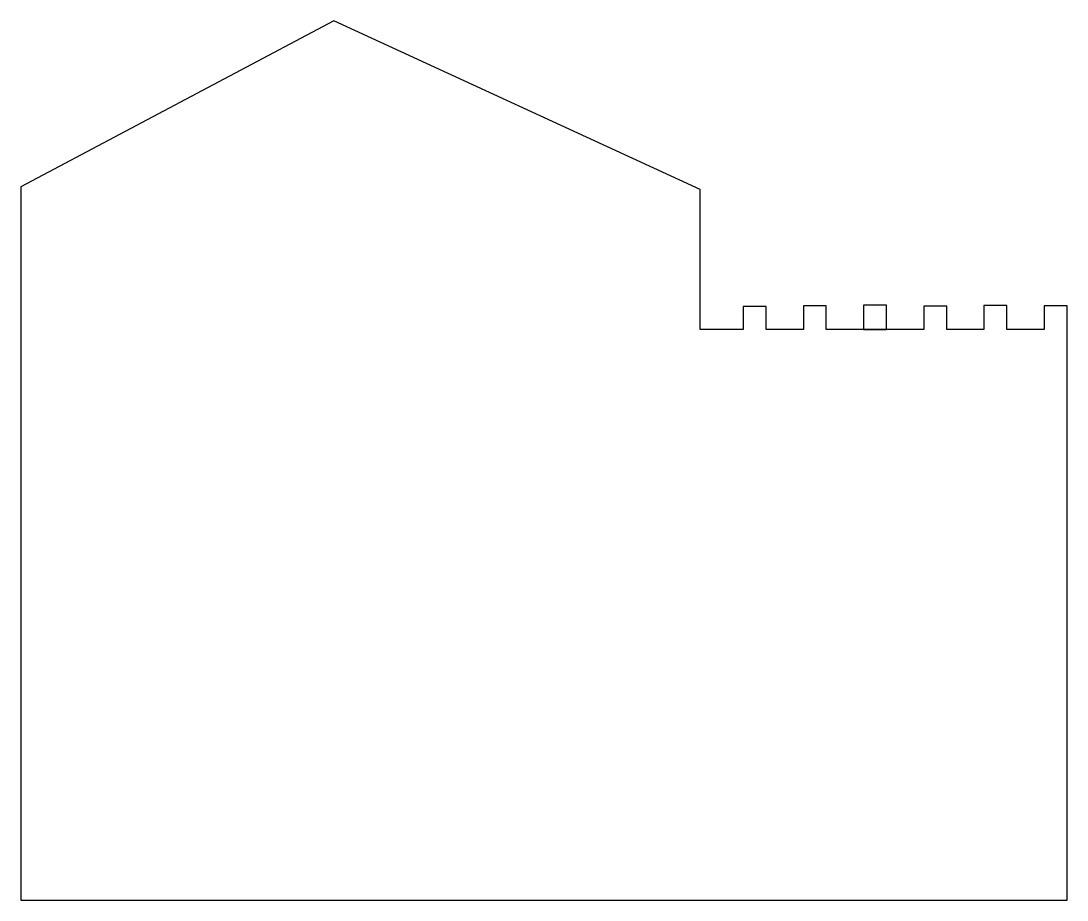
# Model space of a CAD drawing. Extents: x 0 to 792, y 126 to 792.
import ezdxf

# ---------------------------------------------------------------- set-up
doc = ezdxf.new("R2010")
doc.units = 0
doc.layers.add('Untitled-1', color=7, linetype='CONTINUOUS')

msp = doc.modelspace()

# ---------------------------------------------------------------- linework, layer by layer
at = {"layer": 'Untitled-1', "color": 1}
for points in [[(774.6094, 576.3262), (774.6094, 558.2752), (746.4344, 558.2752), (746.4344, 576.5212), (729.0444, 576.5212), (729.0444, 558.2752), (700.8694, 558.2752), (700.8694, 575.9782), (683.4784, 575.9782), (683.4784, 558.2752), (609.7394, 558.2752), (609.7394, 576.3262), (592.3484, 576.3262), (592.3484, 558.2752), (564.1734, 558.2752), (564.1734, 575.8682), (546.7834, 575.8682), (546.7834, 558.2752), (514.1734, 558.2752), (514.1734, 664.2712), (237.0004, 792.0002), (0.0004, 666.3812), (0.0004, 558.2752), (0.0004, 126.2762), (792.0004, 126.2762), (792.0004, 557.8472), (792.0004, 558.2752), (792.0004, 576.3262), (774.6094, 576.3262), (774.6094, 576.3262)], [(655.305, 576.87), (637.914, 576.87), (637.914, 558.391), (655.305, 558.391), (655.305, 576.87), (655.305, 576.87)]]:
    msp.add_lwpolyline(points, close=True, dxfattribs=at)

doc.saveas('drawing.dxf')
